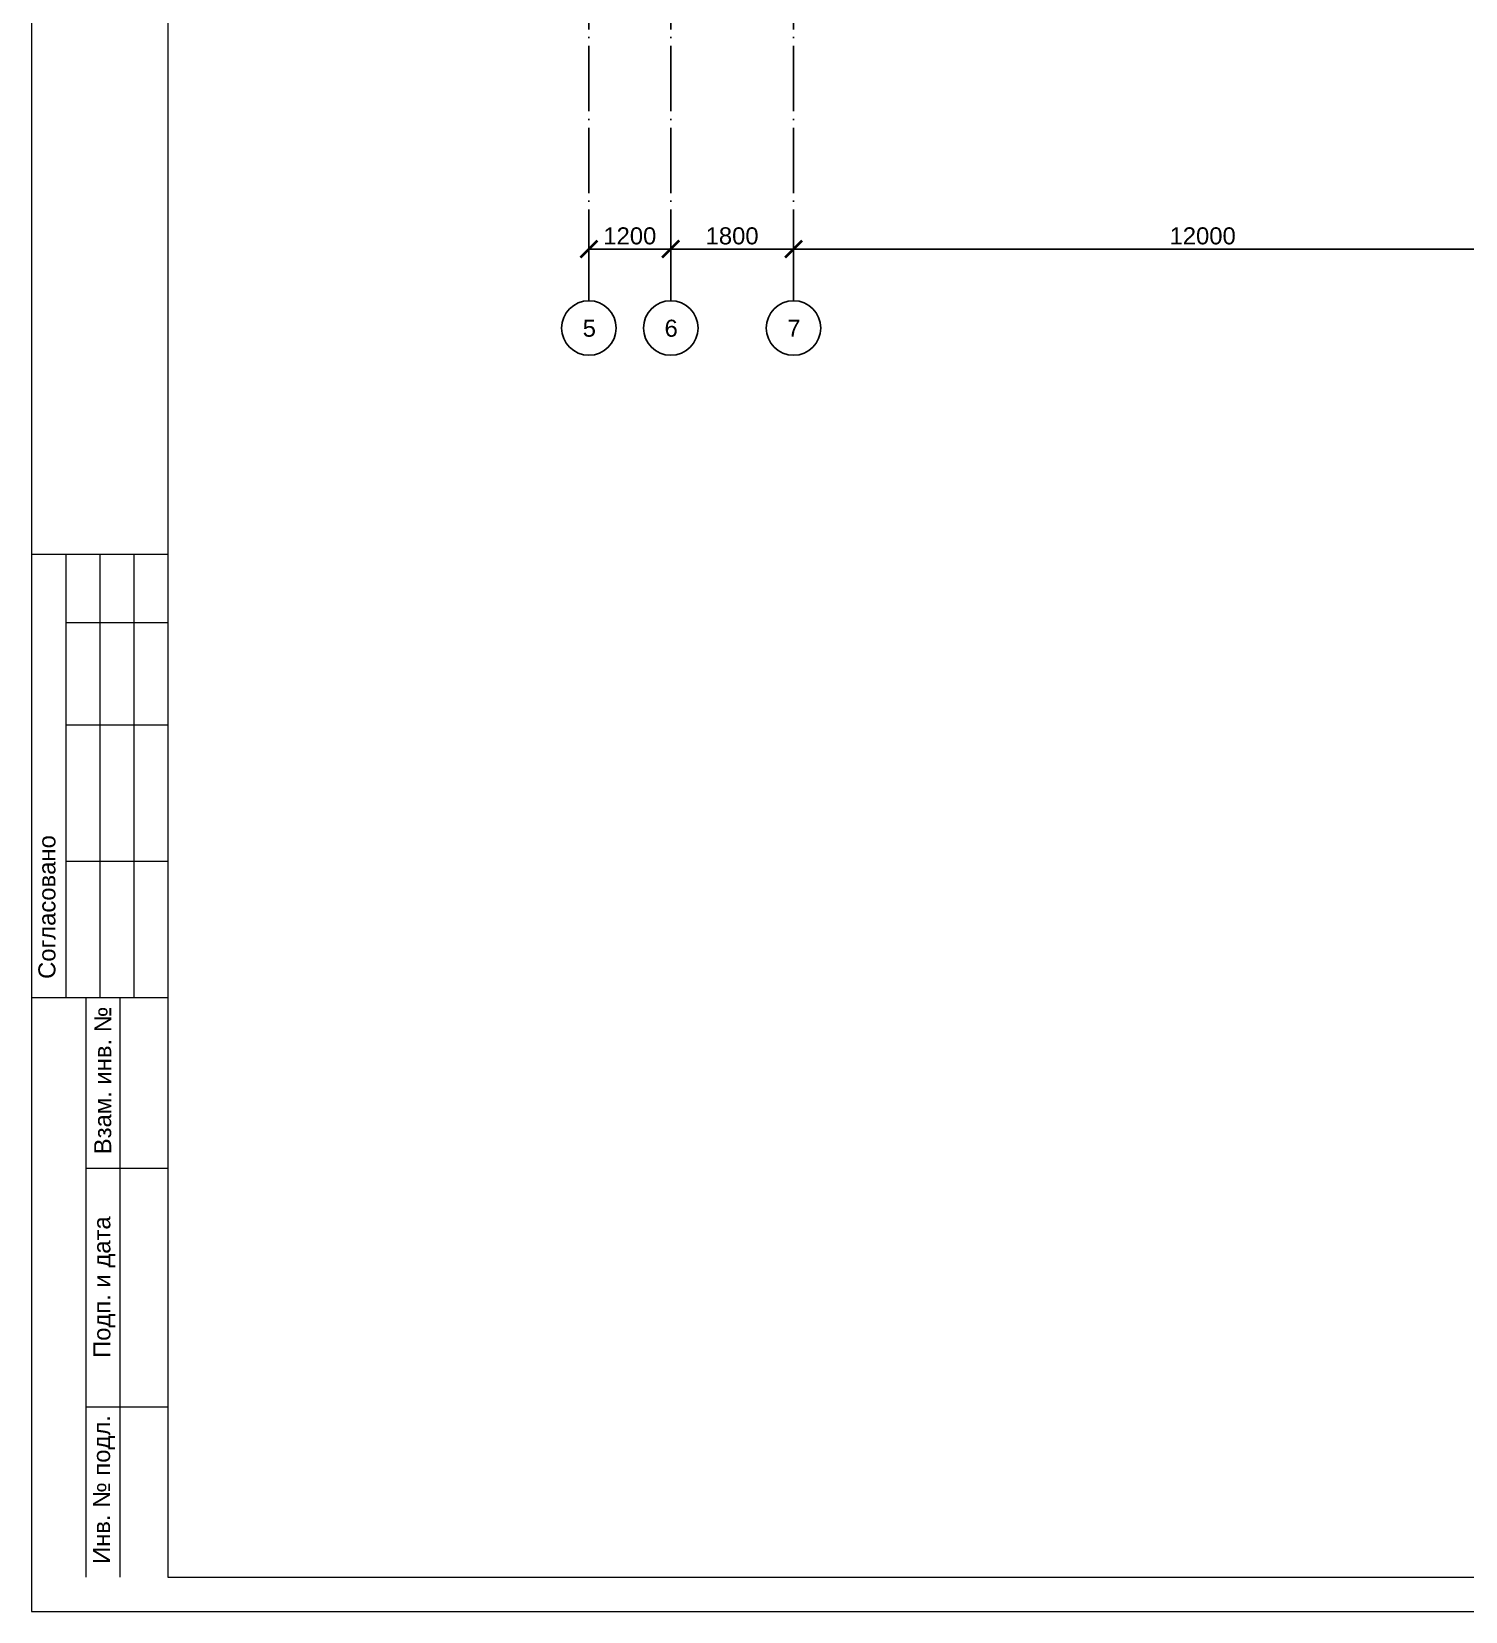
# Model space of a CAD drawing. Header units: millimetres. Extents: x 1982 to 10001982, y -1005230 to 4320529.
# Drawn here: x 2610722 to 2631747, y 1123450 to 1146614 of the extents above; entities that cross this region are included whole.
import ezdxf
from ezdxf.enums import TextEntityAlignment as Align

# ---------------------------------------------------------------- set-up
doc = ezdxf.new("R2010")
doc.units = ezdxf.units.MM
doc.linetypes.add('ACAD_ISO04W100', pattern=[30, 24, -3, 0, -3])
doc.layers.add('Level 63', color=7, linetype='Continuous', lineweight=0)
for name, color, linetype in [('Оси', 30, 'Continuous'), ('Осн надпись', 7, 'Continuous'), ('размеры оси', 163, 'Continuous')]:
    doc.layers.add(name, color=color, linetype=linetype)
doc.styles.get("Standard").update_dxf_attribs({"font": 'arial.ttf'})
doc.styles.add('Style-Arial', font='arial.ttf')
doc.dimstyles.new('100', dxfattribs={"dimtxt": 250, "dimasz": 250, "dimexe": 1.25, "dimexo": 0.625, "dimgap": 65, "dimtad": 1, "dimtxsty": 'Standard', "dimblk": 'ARCHTICK', "dimcen": 250, "dimadec": 0, "dimazin": 0, "dimtfac": 1, "dimtmove": 0, "dimatfit": 3, "dimldrblk": 'ARCHTICK', "dimfxl": 1, "dimarcsym": 0})

# ---------------------------------------------------------------- blocks, each defined once
blk = doc.blocks.new('_ArchTick')
at = {"color": 0, "linetype": 'ByBlock', "const_width": 0.15}
blk.add_lwpolyline([(-0.5, -0.5), (0.5, 0.5)], dxfattribs=at)
blk = doc.blocks.new('*D364')
at = {"layer": 'Defpoints', "color": 0, "lineweight": 0, "transparency": 16777216}
for p in [(2620094, 1143425), (2618894, 1142668), (2620094, 1142668)]:
    blk.add_point(p, dxfattribs=at)
at = {"layer": 'размеры оси', "color": 0, "lineweight": -2, "transparency": 16777216}
for p, q in [((2618894, 1142668), (2618894, 1143426)), ((2618894, 1143425), (2620094, 1143425)), ((2620094, 1142668), (2620094, 1143426))]:
    blk.add_line(p, q, dxfattribs=at)
at = {"layer": 'размеры оси', "color": 0, "lineweight": -2, "transparency": 16777216, "xscale": 250, "yscale": 250, "zscale": 250, "rotation": 180}
blk.add_blockref('_ArchTick', (2618894, 1143425), dxfattribs=at)
at = {"layer": 'размеры оси', "color": 0, "lineweight": -2, "transparency": 16777216, "xscale": 250, "yscale": 250, "zscale": 250}
blk.add_blockref('_ArchTick', (2620094, 1143425), dxfattribs=at)
at = {"layer": 'размеры оси', "color": 0, "transparency": 16777216, "insert": (2619494, 1143617), "char_height": 250, "attachment_point": 5}
blk.add_mtext('1200', dxfattribs=at)
blk = doc.blocks.new('*D352')
at = {"layer": 'Defpoints', "color": 0, "lineweight": 0, "transparency": 16777216}
for p in [(2621894, 1143425), (2620094, 1142668), (2621894, 1142668)]:
    blk.add_point(p, dxfattribs=at)
at = {"layer": 'размеры оси', "color": 0, "lineweight": -2, "transparency": 16777216}
for p, q in [((2620094, 1142668), (2620094, 1143426)), ((2620094, 1143425), (2621894, 1143425)), ((2621894, 1142668), (2621894, 1143426))]:
    blk.add_line(p, q, dxfattribs=at)
at = {"layer": 'размеры оси', "color": 0, "lineweight": -2, "transparency": 16777216, "xscale": 250, "yscale": 250, "zscale": 250, "rotation": 180}
blk.add_blockref('_ArchTick', (2620094, 1143425), dxfattribs=at)
at = {"layer": 'размеры оси', "color": 0, "lineweight": -2, "transparency": 16777216, "xscale": 250, "yscale": 250, "zscale": 250}
blk.add_blockref('_ArchTick', (2621894, 1143425), dxfattribs=at)
at = {"layer": 'размеры оси', "color": 0, "transparency": 16777216, "insert": (2620994, 1143617), "char_height": 250, "attachment_point": 5}
blk.add_mtext('1800', dxfattribs=at)
blk = doc.blocks.new('*D353')
at = {"layer": 'Defpoints', "color": 0, "lineweight": 0, "transparency": 16777216}
for p in [(2633894, 1143425), (2621894, 1142668), (2633894, 1142668)]:
    blk.add_point(p, dxfattribs=at)
at = {"layer": 'размеры оси', "color": 0, "lineweight": -2, "transparency": 16777216}
for p, q in [((2621894, 1142668), (2621894, 1143426)), ((2621894, 1143425), (2633894, 1143425)), ((2633894, 1142668), (2633894, 1143426))]:
    blk.add_line(p, q, dxfattribs=at)
at = {"layer": 'размеры оси', "color": 0, "lineweight": -2, "transparency": 16777216, "xscale": 250, "yscale": 250, "zscale": 250, "rotation": 180}
blk.add_blockref('_ArchTick', (2621894, 1143425), dxfattribs=at)
at = {"layer": 'размеры оси', "color": 0, "lineweight": -2, "transparency": 16777216, "xscale": 250, "yscale": 250, "zscale": 250}
blk.add_blockref('_ArchTick', (2633894, 1143425), dxfattribs=at)
at = {"layer": 'размеры оси', "color": 0, "transparency": 16777216, "insert": (2627894, 1143617), "char_height": 250, "attachment_point": 5}
blk.add_mtext('12000', dxfattribs=at)

msp = doc.modelspace()

# ---------------------------------------------------------------- linework, layer by layer
at = {"layer": 'Level 63', "color": 7, "linetype": 'Continuous', "lineweight": 13}
for p, q in [((2610721.797, 1138950.016), (2612721.797, 1138950.016)), ((2610721.797, 1138950.016), (2610721.797, 1132450.016)), ((2611221.797, 1138950.016), (2611221.797, 1132450.016)), ((2611721.797, 1138950.016), (2611721.797, 1132450.016)), ((2612221.797, 1138950.016), (2612221.797, 1132450.016)), ((2611221.797, 1137950.016), (2612721.797, 1137950.016)), ((2611221.797, 1136450.016), (2612721.797, 1136450.016)), ((2611221.797, 1134450.016), (2612721.797, 1134450.016)), ((2610721.797, 1132450.016), (2612721.797, 1132450.016)), ((2611521.797, 1132450.016), (2612721.797, 1132450.016)), ((2612021.797, 1123950.016), (2612021.797, 1132450.016)), ((2611521.797, 1129950.016), (2612721.797, 1129950.016)), ((2611521.797, 1126450.016), (2612721.797, 1126450.016))]:
    msp.add_line(p, q, dxfattribs=at)
at = {"layer": 'Level 63', "color": 7, "linetype": 'Continuous', "lineweight": 13, "flags": 128}
msp.add_lwpolyline([(2611521.797, 1123950.016), (2611521.797, 1132450.016)], dxfattribs=at)
at = {"layer": 'Level 63', "color": 7, "linetype": 'Continuous', "lineweight": 13}
for points in [[(2610721.797, 1123450.016), (2652771.797, 1123450.016), (2652771.797, 1182850.016), (2610721.797, 1182850.016)], [(2612721.797, 1123950.016), (2652271.797, 1123950.016), (2652271.797, 1182350.016), (2612721.797, 1182350.016)]]:
    msp.add_3dface(points, dxfattribs=at)
at = {"layer": 'Оси', "linetype": 'ACAD_ISO04W100', "ltscale": 40}
for p, q in [((2618894.462, 1177607.579), (2618894.462, 1142667.611)), ((2620094.462, 1177607.579), (2620094.462, 1142667.611)), ((2621894.462, 1177607.579), (2621894.462, 1142667.611))]:
    msp.add_line(p, q, dxfattribs=at)
at = {"layer": 'Осн надпись', "ltscale": 40}
for centre in [(2618894.462, 1142267.611), (2620094.462, 1142267.611), (2621894.462, 1142267.611)]:
    msp.add_circle(centre, 400, dxfattribs=at)

# ---------------------------------------------------------------- texts
at = {"layer": 'Level 63', "color": 7, "linetype": 'Continuous', "lineweight": 0, "style": 'Style-Arial'}
for s, p in [('Согласовано', (2610946.192, 1133777.438)), ('Взам. инв. №', (2611764.476, 1131234.376)), ('Подп. и дата', (2611751.59, 1128204.583)), ('Инв. № подл.', (2611747.125, 1125236.665))]:
    msp.add_text(s, height=250.02, rotation=90, dxfattribs=at).set_placement(p, align=Align.MIDDLE_CENTER)
at = {"layer": 'Осн надпись', "char_height": 250, "width": 250, "attachment_point": 1}
for s, insert in [('5', (2618803.029, 1142389.492)), ('6', (2620003.029, 1142389.492)), ('7', (2621803.029, 1142389.492))]:
    msp.add_mtext(s, dxfattribs=dict(at, insert=insert))

# ---------------------------------------------------------------- dimensions: what is measured, and where the dimension line sits
at = {"layer": 'размеры оси'}
for base, p1, p2, picture, middle in [((2620094.462, 1143424.804), (2618894.462, 1142667.611), (2620094.462, 1142667.611), '*D364', (2619494.462, 1143617.448)), ((2621894.462, 1143424.804), (2620094.462, 1142667.611), (2621894.462, 1142667.611), '*D352', (2620994.462, 1143617.448)), ((2633894.462, 1143424.804), (2621894.462, 1142667.611), (2633894.462, 1142667.611), '*D353', (2627894.462, 1143617.448))]:
    dim = msp.add_linear_dim(base=base, p1=p1, p2=p2, dimstyle='100', override={"dimtmove": 1, "dimfxl": 0}, dxfattribs=at)
    dim.commit()
    dim.dimension.update_dxf_attribs({"geometry": picture, "text_midpoint": middle})

doc.saveas('drawing.dxf')
